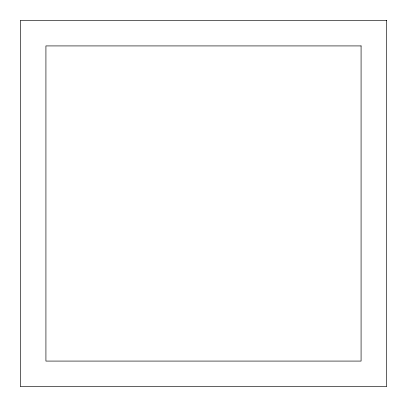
<?xml version="1.0" encoding="UTF-8"?>
<svg xmlns="http://www.w3.org/2000/svg" width="407" height="407" viewBox="0 0 407 407"><rect width="100%" height="100%" fill="white"/><g stroke="black" fill="none" stroke-linecap="round" stroke-linejoin="round"><path stroke-width="0.61" d="M386.65 20.35L20.35 20.35L20.35 386.65L386.65 386.65L386.65 20.35M361.08 45.92L45.92 45.92L45.92 361.08L361.08 361.08L361.08 45.92"/></g></svg>
